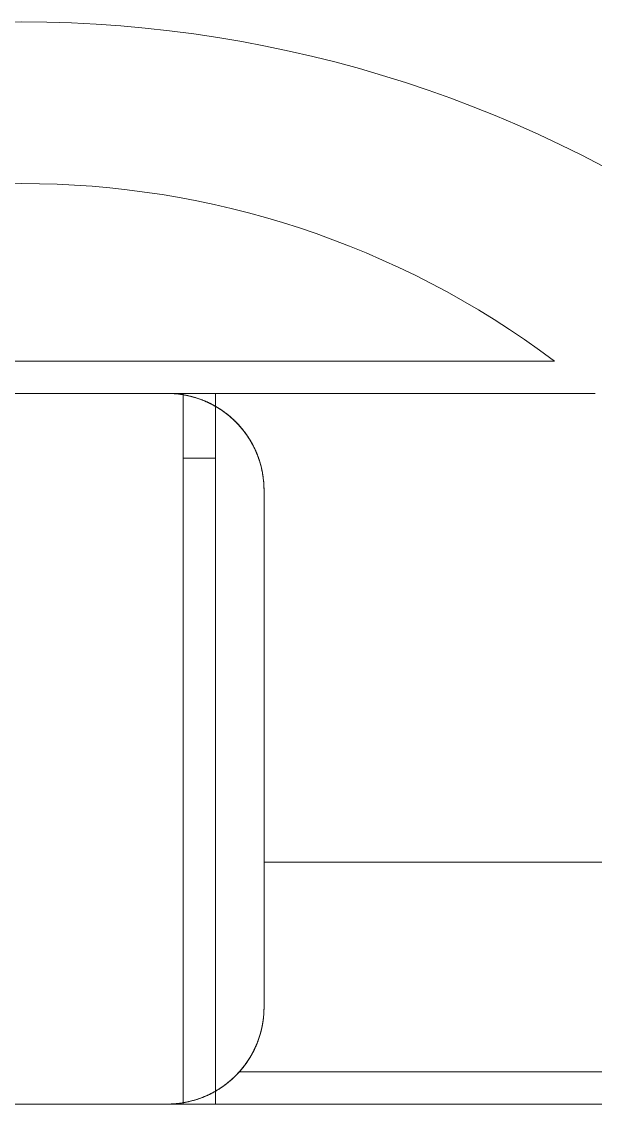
# Model space of a CAD drawing. Header units: millimetres. Extents: x -6 to 421, y -3 to 294.
# Drawn here: x 320.36 to 332.19, y 145.33 to 168.01 of the extents above; entities that cross this region are included whole.
import ezdxf

# ---------------------------------------------------------------- set-up
doc = ezdxf.new("R2010")
doc.units = ezdxf.units.MM

msp = doc.modelspace()

# ---------------------------------------------------------------- linework, layer by layer
at = {"color": 7, "linetype": 'Continuous', "lineweight": 15}
for p, q in [((331.356, 161.015), (309.356, 161.015)), ((331.356, 161.015), (309.356, 161.015)), ((308.519, 160.348), (323.689, 160.348)), ((323.356, 160.348), (317.356, 160.348)), ((317.356, 160.348), (323.356, 160.348)), ((332.193, 160.348), (323.356, 160.348)), ((332.193, 160.348), (323.356, 160.348)), ((332.193, 160.348), (323.689, 160.348)), ((323.689, 145.681), (323.689, 160.348)), ((324.356, 160.348), (332.193, 160.348)), ((324.356, 145.681), (324.356, 160.348)), ((323.689, 159.015), (323.689, 145.681)), ((324.356, 159.015), (323.689, 159.015)), ((324.356, 159.015), (324.356, 145.681)), ((325.356, 158.348), (325.356, 147.681)), ((325.356, 147.681), (325.356, 158.348)), ((325.356, 150.672), (325.356, 158.348)), ((325.356, 158.348), (325.356, 150.672)), ((344.635, 150.672), (325.356, 150.672)), ((344.635, 150.672), (325.356, 150.672)), ((338.689, 146.348), (324.847, 146.348)), ((338.689, 146.348), (324.847, 146.348)), ((323.689, 145.681), (302.056, 145.681)), ((317.356, 145.681), (323.356, 145.681)), ((323.356, 145.681), (317.356, 145.681)), ((338.656, 145.681), (323.356, 145.681)), ((338.656, 145.681), (323.356, 145.681)), ((338.656, 145.681), (323.689, 145.681)), ((324.356, 145.681), (323.689, 145.681)), ((324.356, 145.681), (338.656, 145.681))]:
    msp.add_line(p, q, dxfattribs=at)
for centre, radius, start, end in [((320.356, 142.348), 25.667, 18.9246, 161.0754), ((320.356, 142.348), 25.667, 18.9246, 161.0754), ((320.356, 146.348), 18.333, 53.1301, 126.8699), ((320.356, 146.348), 18.333, 53.1301, 126.8699), ((332.023, 146.348), 13.333, 270, 18.9246), ((332.023, 146.348), 13.333, 270, 18.9246)]:
    msp.add_arc(centre, radius, start, end, dxfattribs=at)
for points, knots in [([(323.356, 160.348), (323.381, 160.348), (323.432, 160.347), (323.509, 160.343), (323.587, 160.335), (323.666, 160.325), (323.745, 160.31), (323.823, 160.293), (323.9, 160.273), (323.975, 160.25), (324.049, 160.225), (324.123, 160.196), (324.196, 160.164), (324.277, 160.124), (324.366, 160.076), (324.46, 160.017), (324.55, 159.954), (324.635, 159.887), (324.715, 159.816), (324.79, 159.743), (324.86, 159.667), (324.926, 159.588), (324.987, 159.507), (325.043, 159.423), (325.095, 159.338), (325.142, 159.25), (325.184, 159.161), (325.222, 159.07), (325.255, 158.979), (325.283, 158.885), (325.307, 158.791), (325.326, 158.699), (325.339, 158.61), (325.349, 158.523), (325.355, 158.435), (325.356, 158.377), (325.356, 158.348)], [0, 0, 0, 0, 0.021586, 0.043186, 0.064769, 0.086981, 0.109212, 0.131423, 0.153021, 0.174637, 0.196236, 0.218492, 0.240766, 0.263024, 0.294928, 0.326836, 0.359413, 0.391994, 0.424574, 0.457186, 0.489774, 0.523271, 0.556792, 0.590293, 0.624563, 0.658833, 0.693364, 0.727895, 0.763149, 0.798404, 0.833869, 0.869334, 0.90193, 0.934527, 0.967263, 1, 1, 1, 1]), ([(325.356, 158.348), (325.355, 158.389), (325.354, 158.471), (325.342, 158.594), (325.323, 158.717), (325.296, 158.841), (325.26, 158.966), (325.218, 159.081), (325.173, 159.186), (325.125, 159.283), (325.071, 159.379), (325.01, 159.474), (324.942, 159.568), (324.875, 159.651), (324.809, 159.723), (324.747, 159.786), (324.681, 159.847), (324.611, 159.906), (324.536, 159.964), (324.463, 160.015), (324.392, 160.059), (324.325, 160.098), (324.255, 160.135), (324.182, 160.17), (324.107, 160.202), (324.03, 160.232), (323.953, 160.258), (323.875, 160.28), (323.795, 160.3), (323.714, 160.316), (323.631, 160.33), (323.544, 160.34), (323.452, 160.347), (323.388, 160.348), (323.356, 160.348)], [0, 0, 0, 0, 0.045994, 0.092011, 0.138003, 0.184962, 0.231949, 0.278904, 0.316391, 0.353896, 0.391379, 0.429726, 0.4681, 0.506439, 0.533991, 0.561557, 0.589107, 0.617333, 0.645579, 0.6738, 0.696095, 0.718403, 0.740695, 0.763599, 0.786523, 0.809425, 0.831746, 0.854087, 0.876408, 0.899482, 0.922578, 0.945653, 0.972763, 1, 1, 1, 1]), ([(325.356, 158.348), (325.355, 158.38), (325.355, 158.445), (325.347, 158.542), (325.335, 158.639), (325.319, 158.736), (325.297, 158.834), (325.27, 158.933), (325.237, 159.03), (325.198, 159.128), (325.154, 159.227), (325.103, 159.324), (325.045, 159.421), (324.981, 159.517), (324.909, 159.61), (324.837, 159.694), (324.766, 159.767), (324.699, 159.831), (324.627, 159.894), (324.55, 159.954), (324.469, 160.011), (324.389, 160.062), (324.311, 160.106), (324.236, 160.145), (324.158, 160.181), (324.077, 160.214), (323.994, 160.244), (323.908, 160.271), (323.82, 160.294), (323.73, 160.314), (323.638, 160.329), (323.545, 160.34), (323.45, 160.347), (323.387, 160.348), (323.356, 160.348)], [0, 0, 0, 0, 0.035259, 0.070517, 0.105981, 0.141444, 0.17759, 0.213735, 0.250137, 0.286539, 0.324168, 0.361818, 0.399443, 0.438015, 0.476617, 0.515181, 0.544323, 0.573481, 0.602619, 0.632515, 0.662435, 0.692326, 0.716875, 0.74144, 0.765987, 0.791221, 0.816476, 0.841709, 0.867612, 0.893541, 0.919444, 0.946286, 0.973156, 1, 1, 1, 1]), ([(323.356, 160.348), (323.384, 160.348), (323.44, 160.347), (323.525, 160.342), (323.61, 160.333), (323.696, 160.32), (323.782, 160.303), (323.867, 160.282), (323.949, 160.259), (324.029, 160.232), (324.109, 160.202), (324.187, 160.168), (324.264, 160.131), (324.338, 160.091), (324.41, 160.049), (324.479, 160.004), (324.546, 159.956), (324.61, 159.907), (324.672, 159.854), (324.741, 159.792), (324.814, 159.719), (324.889, 159.634), (324.959, 159.546), (325.023, 159.455), (325.082, 159.36), (325.134, 159.266), (325.179, 159.172), (325.219, 159.079), (325.253, 158.985), (325.282, 158.889), (325.307, 158.791), (325.327, 158.693), (325.342, 158.593), (325.351, 158.503), (325.355, 158.421), (325.356, 158.372), (325.356, 158.348)], [0, 0, 0, 0, 0.024002, 0.048022, 0.072023, 0.096756, 0.121512, 0.146245, 0.170247, 0.194269, 0.218272, 0.242956, 0.267658, 0.292344, 0.316806, 0.341284, 0.365748, 0.390723, 0.415712, 0.440689, 0.476963, 0.513272, 0.549553, 0.586864, 0.624201, 0.661515, 0.696555, 0.731595, 0.766897, 0.802199, 0.838259, 0.874319, 0.910613, 0.946907, 0.973443, 1, 1, 1, 1]), ([(325.356, 147.681), (325.356, 147.762), (325.356, 147.923), (325.356, 148.164), (325.356, 148.384), (325.356, 148.584), (325.356, 148.763), (325.356, 148.941), (325.356, 149.14), (325.356, 149.359), (325.356, 149.598), (325.356, 149.827), (325.356, 150.046), (325.356, 150.256), (325.356, 150.465), (325.356, 150.603), (325.356, 150.672)], [0, 0, 0, 0, 0.079036, 0.158079, 0.237115, 0.29651, 0.355904, 0.415068, 0.474232, 0.554262, 0.634298, 0.714327, 0.785706, 0.857083, 0.928541, 1, 1, 1, 1]), ([(325.356, 150.672), (325.356, 150.587), (325.356, 150.417), (325.356, 150.159), (325.356, 149.899), (325.356, 149.638), (325.356, 149.375), (325.356, 149.12), (325.356, 148.874), (325.356, 148.638), (325.356, 148.4), (325.356, 148.161), (325.356, 147.922), (325.356, 147.762), (325.356, 147.681)], [0, 0, 0, 0, 0.087976, 0.175962, 0.263938, 0.352253, 0.440578, 0.528894, 0.607289, 0.685691, 0.764086, 0.842722, 0.921364, 1, 1, 1, 1]), ([(323.356, 145.681), (323.393, 145.682), (323.468, 145.683), (323.579, 145.693), (323.691, 145.709), (323.802, 145.731), (323.914, 145.76), (324.022, 145.795), (324.127, 145.835), (324.229, 145.881), (324.329, 145.933), (324.427, 145.991), (324.523, 146.056), (324.613, 146.125), (324.699, 146.198), (324.78, 146.275), (324.857, 146.358), (324.93, 146.445), (324.998, 146.538), (325.061, 146.633), (325.117, 146.731), (325.167, 146.831), (325.212, 146.934), (325.252, 147.041), (325.285, 147.151), (325.312, 147.26), (325.332, 147.366), (325.346, 147.47), (325.354, 147.576), (325.355, 147.646), (325.356, 147.681)], [0, 0, 0, 0, 0.035566, 0.071159, 0.106726, 0.143325, 0.179955, 0.216554, 0.25212, 0.287713, 0.323279, 0.359877, 0.396505, 0.433104, 0.468676, 0.504276, 0.539849, 0.576457, 0.613095, 0.649703, 0.685242, 0.720808, 0.756348, 0.792922, 0.829527, 0.866101, 0.899392, 0.932682, 0.966341, 1, 1, 1, 1]), ([(325.356, 147.681), (325.355, 147.644), (325.354, 147.57), (325.344, 147.459), (325.329, 147.347), (325.307, 147.236), (325.278, 147.124), (325.243, 147.016), (325.203, 146.911), (325.157, 146.81), (325.105, 146.71), (325.047, 146.612), (324.983, 146.517), (324.914, 146.426), (324.841, 146.341), (324.764, 146.26), (324.682, 146.183), (324.595, 146.11), (324.503, 146.042), (324.408, 145.979), (324.31, 145.923), (324.211, 145.872), (324.107, 145.827), (324.001, 145.787), (323.891, 145.753), (323.782, 145.726), (323.675, 145.706), (323.57, 145.692), (323.463, 145.683), (323.392, 145.682), (323.356, 145.681)], [0, 0, 0, 0, 0.035444, 0.070916, 0.10636, 0.142836, 0.179341, 0.215817, 0.25126, 0.286731, 0.322174, 0.358643, 0.395142, 0.431612, 0.467117, 0.502651, 0.538156, 0.574691, 0.611255, 0.647789, 0.683343, 0.718924, 0.754477, 0.791062, 0.827677, 0.864261, 0.898006, 0.93175, 0.965875, 1, 1, 1, 1]), ([(325.356, 147.681), (325.356, 147.654), (325.355, 147.599), (325.35, 147.516), (325.341, 147.433), (325.329, 147.35), (325.313, 147.267), (325.294, 147.184), (325.271, 147.102), (325.244, 147.021), (325.215, 146.943), (325.183, 146.867), (325.148, 146.792), (325.109, 146.718), (325.067, 146.645), (325.022, 146.574), (324.974, 146.504), (324.916, 146.428), (324.872, 146.377), (324.847, 146.348)], [0, 0, 0, 0, 0.056477, 0.112955, 0.169831, 0.226708, 0.284837, 0.342965, 0.401523, 0.46008, 0.516555, 0.573031, 0.629893, 0.686754, 0.744824, 0.802895, 0.861378, 0.919862, 1, 1, 1, 1]), ([(324.847, 146.348), (324.865, 146.369), (324.901, 146.411), (324.952, 146.476), (325.001, 146.543), (325.048, 146.614), (325.092, 146.686), (325.133, 146.762), (325.17, 146.839), (325.205, 146.917), (325.235, 146.996), (325.262, 147.075), (325.286, 147.155), (325.307, 147.237), (325.324, 147.321), (325.337, 147.406), (325.347, 147.492), (325.354, 147.584), (325.355, 147.647), (325.356, 147.681)], [0, 0, 0, 0, 0.057085, 0.114171, 0.171645, 0.229121, 0.287832, 0.346544, 0.405686, 0.464828, 0.521916, 0.579003, 0.636493, 0.693984, 0.752755, 0.811525, 0.870743, 0.929961, 1, 1, 1, 1]), ([(324.847, 146.348), (324.828, 146.327), (324.79, 146.286), (324.73, 146.227), (324.667, 146.171), (324.602, 146.116), (324.533, 146.064), (324.462, 146.015), (324.389, 145.968), (324.314, 145.925), (324.239, 145.886), (324.162, 145.851), (324.085, 145.818), (324.005, 145.789), (323.923, 145.763), (323.839, 145.74), (323.754, 145.721), (323.672, 145.706), (323.591, 145.695), (323.513, 145.687), (323.435, 145.682), (323.382, 145.682), (323.356, 145.681)], [0, 0, 0, 0, 0.049924, 0.099848, 0.15012, 0.200391, 0.251755, 0.30312, 0.354863, 0.406607, 0.456531, 0.506455, 0.556727, 0.606999, 0.658364, 0.709731, 0.761475, 0.813219, 0.859739, 0.906434, 0.953129, 1, 1, 1, 1]), ([(323.356, 145.681), (323.384, 145.682), (323.44, 145.682), (323.524, 145.688), (323.608, 145.697), (323.692, 145.709), (323.776, 145.726), (323.861, 145.746), (323.944, 145.769), (324.026, 145.796), (324.105, 145.827), (324.183, 145.86), (324.259, 145.896), (324.334, 145.936), (324.408, 145.98), (324.481, 146.027), (324.551, 146.077), (324.618, 146.129), (324.68, 146.182), (324.738, 146.235), (324.793, 146.29), (324.829, 146.329), (324.847, 146.348)], [0, 0, 0, 0, 0.049925, 0.099851, 0.150123, 0.200395, 0.251761, 0.303127, 0.35487, 0.406614, 0.456539, 0.506465, 0.556738, 0.607012, 0.658379, 0.709748, 0.761494, 0.81324, 0.859755, 0.906445, 0.953134, 1, 1, 1, 1])]:
    msp.add_open_spline(points, degree=3, knots=knots, dxfattribs=at)

doc.saveas('drawing.dxf')
